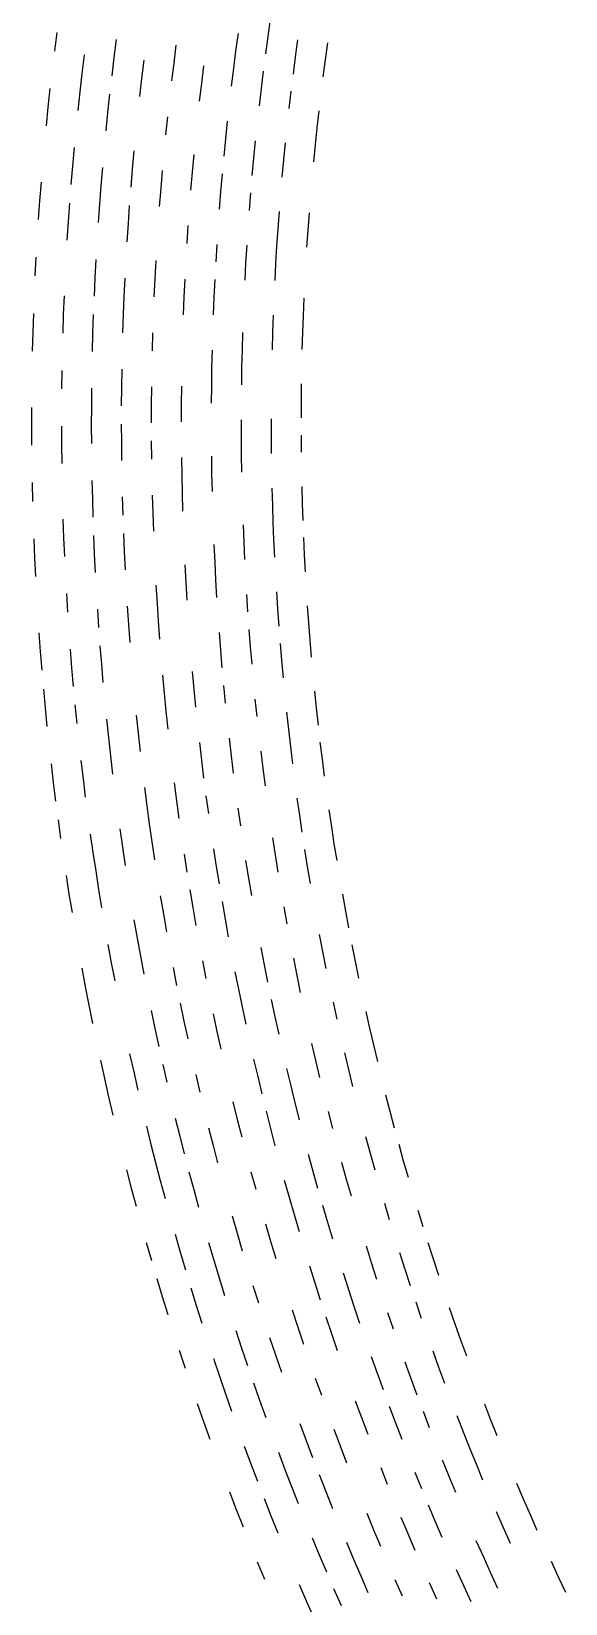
# Model space of a CAD drawing. Header units: metres. Extents: x -298 to 300, y -298 to 299.
# Drawn here: x -298.5 to -245.2, y -117.5 to 39.4 of the extents above; entities that cross this region are included whole.
import ezdxf

# ---------------------------------------------------------------- set-up
doc = ezdxf.new("R2010")
doc.units = ezdxf.units.M

msp = doc.modelspace()

# ---------------------------------------------------------------- linework, layer by layer
for p, q in [((-295.9626, 39.287617, -692.8203), (-296.2006, 37.426777, -692.8203)), ((-274.6432, 40.614002, -692.8203), (-274.8899, 38.887196, -692.8203)), ((-290.01855, 38.610645, -692.8203), (-290.25238, 36.78731, -692.8203)), ((-284.06067, 38.03652, -692.8203), (-284.29102, 36.25066, -692.8203)), ((-277.86603, 39.200672, -692.8203), (-278.10382, 37.453693, -692.8203)), ((-274.8899, 38.887196, -692.8203), (-275.1258, 37.158894, -692.8203)), ((-271.91406, 38.57143, -692.8203), (-272.148, 36.861835, -692.8203)), ((-268.93848, 38.253437, -692.8203), (-269.1705, 36.56252, -692.8203)), ((-293.23343, 37.052143, -692.8203), (-293.4574, 35.208668, -692.8203)), ((-290.25238, 36.78731, -692.8203), (-290.47473, 34.962574, -692.8203)), ((-287.27158, 36.519978, -692.8203), (-287.49234, 34.713978, -692.8203)), ((-284.29102, 36.25066, -692.8203), (-284.51013, 34.463367, -692.8203)), ((-278.10382, 37.453693, -692.8203), (-278.3306, 35.70525, -692.8203)), ((-272.148, 36.861835, -692.8203), (-272.3712, 35.150806, -692.8203)), ((-269.1705, 36.56252, -692.8203), (-269.39188, 34.870228, -692.8203)), ((-293.4574, 35.208668, -692.8203), (-293.66977, 33.36385, -692.8203)), ((-287.49234, 34.713978, -692.8203), (-287.70172, 32.906635, -692.8203)), ((-281.3107, 35.979084, -692.8203), (-281.52817, 34.21053, -692.8203)), ((-278.3306, 35.70525, -692.8203), (-278.54642, 33.955433, -692.8203)), ((-275.3508, 35.429157, -692.8203), (-275.5649, 33.69808, -692.8203)), ((-296.64145, 33.700916, -692.8203), (-296.8443, 31.835989, -692.8203)), ((-293.66977, 33.36385, -692.8203), (-293.87057, 31.517752, -692.8203)), ((-290.6856, 33.136524, -692.8203), (-290.88504, 31.309164, -692.8203)), ((-281.52817, 34.21053, -692.8203), (-281.7345, 32.440662, -692.8203)), ((-275.5649, 33.69808, -692.8203), (-275.76813, 31.965689, -692.8203)), ((-272.58365, 33.438465, -692.8203), (-272.7853, 31.724813, -692.8203)), ((-296.8443, 31.835989, -692.8203), (-297.03543, 29.96987, -692.8203)), ((-269.80267, 31.48168, -692.8203), (-269.99213, 29.785574, -692.8203)), ((-290.88504, 31.309164, -692.8203), (-291.07297, 29.480612, -692.8203)), ((-284.91464, 30.88494, -692.8203), (-285.1, 29.093924, -692.8203)), ((-278.945, 30.451956, -692.8203), (-279.12778, 28.698446, -692.8203)), ((-279.12778, 28.698446, -692.8203), (-279.29953, 26.943838, -692.8203)), ((-276.14197, 28.497335, -692.8203), (-276.31253, 26.761465, -692.8203)), ((-273.1563, 28.293936, -692.8203), (-273.32565, 26.576864, -692.8203)), ((-269.99213, 29.785574, -692.8203), (-270.1709, 28.088308, -692.8203)), ((-294.2373, 27.822012, -692.8203), (-294.40326, 25.972525, -692.8203)), ((-288.2617, 27.477346, -692.8203), (-288.4256, 25.665396, -692.8203)), ((-282.28674, 27.123922, -692.8203), (-282.44855, 25.349539, -692.8203)), ((-276.31253, 26.761465, -692.8203), (-276.47217, 25.024618, -692.8203)), ((-270.1709, 28.088308, -692.8203), (-270.339, 26.389975, -692.8203)), ((-294.40326, 25.972525, -692.8203), (-294.5576, 24.12203, -692.8203)), ((-291.41434, 25.820242, -692.8203), (-291.56775, 23.988516, -692.8203)), ((-288.4256, 25.665396, -692.8203), (-288.57812, 23.852468, -692.8203)), ((-285.43698, 25.508596, -692.8203), (-285.5886, 23.714437, -692.8203)), ((-282.44855, 25.349539, -692.8203), (-282.5992, 23.574148, -692.8203)), ((-279.46027, 25.188192, -692.8203), (-279.60995, 23.4316, -692.8203)), ((-273.32565, 26.576864, -692.8203), (-273.4842, 24.858755, -692.8203)), ((-297.53842, 24.364859, -692.8203), (-297.6826, 22.494589, -692.8203)), ((-291.56775, 23.988516, -692.8203), (-291.7097, 22.155905, -692.8203)), ((-285.5886, 23.714437, -692.8203), (-285.7289, 21.919394, -692.8203)), ((-297.6826, 22.494589, -692.8203), (-297.815, 20.623465, -692.8203)), ((-294.7003, 22.27062, -692.8203), (-294.83133, 20.418386, -692.8203)), ((-291.7097, 22.155905, -692.8203), (-291.84006, 20.32247, -692.8203)), ((-288.7192, 22.038656, -692.8203), (-288.84894, 20.22399, -692.8203)), ((-279.60995, 23.4316, -692.8203), (-279.74863, 21.674124, -692.8203)), ((-276.62088, 23.286795, -692.8203), (-276.75867, 21.548086, -692.8203)), ((-294.83133, 20.418386, -692.8203), (-294.95074, 18.56539, -692.8203)), ((-273.76886, 21.41979, -692.8203), (-273.895, 19.699057, -692.8203)), ((-270.77924, 21.289236, -692.8203), (-270.90457, 19.587301, -692.8203)), ((-288.84894, 20.22399, -692.8203), (-288.96725, 18.40856, -692.8203)), ((-282.867, 20.020803, -692.8203), (-282.98416, 18.242971, -692.8203)), ((-273.895, 19.699057, -692.8203), (-274.0103, 17.97759, -692.8203)), ((-270.90457, 19.587301, -692.8203), (-271.01926, 17.884604, -692.8203)), ((-279.99277, 18.15679, -692.8203), (-280.09827, 16.397055, -692.8203)), ((-277.0015, 18.06832, -692.8203), (-277.1065, 16.327383, -692.8203)), ((-274.0103, 17.97759, -692.8203), (-274.1148, 16.255453, -692.8203)), ((-298.04456, 16.878958, -692.8203), (-298.1417, 15.005728, -692.8203)), ((-292.06628, 16.653341, -692.8203), (-292.1621, 14.817801, -692.8203)), ((-286.08212, 16.529593, -692.8203), (-286.17728, 14.731649, -692.8203)), ((-277.1065, 16.327383, -692.8203), (-277.20056, 14.585867, -692.8203)), ((-274.1148, 16.255453, -692.8203), (-274.20847, 14.532736, -692.8203)), ((-292.1621, 14.817801, -692.8203), (-292.2464, 12.981741, -692.8203)), ((-289.16965, 14.775717, -692.8203), (-289.25372, 12.958456, -692.8203)), ((-286.17728, 14.731649, -692.8203), (-286.26114, 12.933188, -692.8203)), ((-283.18497, 14.685324, -692.8203), (-283.2686, 12.905661, -692.8203)), ((-280.19272, 14.636709, -692.8203), (-280.2761, 12.875845, -692.8203)), ((-295.2391, 13.002462, -692.8203), (-295.31192, 11.147116, -692.8203)), ((-289.25372, 12.958456, -692.8203), (-289.3264, 11.140707, -692.8203)), ((-283.2686, 12.905661, -692.8203), (-283.34103, 11.125509, -692.8203)), ((-280.2761, 12.875845, -692.8203), (-280.3484, 11.114492, -692.8203)), ((-271.299, 12.772848, -692.8203), (-271.37088, 11.067923, -692.8203)), ((-298.3006, 11.257681, -692.8203), (-298.3624, 9.383017, -692.8203)), ((-295.31192, 11.147116, -692.8203), (-295.37308, 9.291372, -692.8203)), ((-292.31912, 11.145193, -692.8203), (-292.38034, 9.308248, -692.8203)), ((-289.3264, 11.140707, -692.8203), (-289.3876, 9.322561, -692.8203)), ((-274.36334, 11.085714, -692.8203), (-274.42453, 9.361563, -692.8203)), ((-271.37088, 11.067923, -692.8203), (-271.432, 9.36257, -692.8203)), ((-298.3624, 9.383017, -692.8203), (-298.4124, 7.507986, -692.8203)), ((-292.38034, 9.308248, -692.8203), (-292.43, 7.470968, -692.8203)), ((-286.39493, 9.33489, -692.8203), (-286.4449, 7.535208, -692.8203)), ((-277.41705, 9.358297, -692.8203), (-277.46735, 7.615011, -692.8203)), ((-274.42453, 9.361563, -692.8203), (-274.47485, 7.637075, -692.8203)), ((-271.432, 9.36257, -692.8203), (-271.48242, 7.656881, -692.8203)), ((-280.45984, 7.590689, -692.8203), (-280.49893, 5.82836, -692.8203)), ((-277.46735, 7.615011, -692.8203), (-277.50665, 5.871481, -692.8203)), ((-295.46042, 5.57897, -692.8203), (-295.48657, 3.722433, -692.8203)), ((-289.4758, 5.685354, -692.8203), (-289.50278, 3.866415, -692.8203)), ((-280.49893, 5.82836, -692.8203), (-280.52695, 4.065817, -692.8203)), ((-277.50665, 5.871481, -692.8203), (-277.535, 4.127737, -692.8203)), ((-292.49466, 3.795706, -692.8203), (-292.50967, 1.957876, -692.8203)), ((-289.50278, 3.866415, -692.8203), (-289.51828, 2.047384, -692.8203)), ((-286.51083, 3.93514, -692.8203), (-286.52686, 2.134908, -692.8203)), ((-283.51892, 4.001608, -692.8203), (-283.5354, 2.220175, -692.8203)), ((-280.52695, 4.065817, -692.8203), (-280.5439, 2.303152, -692.8203)), ((-271.5511, 4.244802, -692.8203), (-271.56934, 2.538534, -692.8203)), ((-298.49176, 1.881735, -692.8203), (-298.49463, 0.006124, -692.8203)), ((-292.50967, 1.957876, -692.8203), (-292.51315, 0.119985, -692.8203)), ((-286.52686, 2.134908, -692.8203), (-286.53156, 0.334615, -692.8203)), ((-283.5354, 2.220175, -692.8203), (-283.54068, 0.43868, -692.8203)), ((-271.56934, 2.538534, -692.8203), (-271.57687, 0.832205, -692.8203)), ((-298.49463, 0.006124, -692.8203), (-298.48572, -1.869425, -692.8203)), ((-295.5039, 0.009146, -692.8203), (-295.4951, -1.847483, -692.8203)), ((-292.51315, 0.119985, -692.8203), (-292.5051, -1.717844, -692.8203)), ((-289.52237, 0.228292, -692.8203), (-289.51505, -1.590739, -692.8203)), ((-277.55887, 0.639974, -692.8203), (-277.55435, -1.103922, -692.8203)), ((-274.56787, 0.737234, -692.8203), (-274.56403, -0.987894, -692.8203)), ((-286.52496, -1.465647, -692.8203), (-286.50705, -3.265818, -692.8203)), ((-277.55435, -1.103922, -692.8203), (-277.53888, -2.847727, -692.8203)), ((-274.56403, -0.987894, -692.8203), (-274.54938, -2.7129, -692.8203)), ((-271.5737, -0.874094, -692.8203), (-271.55978, -2.580363, -692.8203)), ((-295.4951, -1.847483, -692.8203), (-295.47458, -3.703989, -692.8203)), ((-289.51505, -1.590739, -692.8203), (-289.49628, -3.409708, -692.8203)), ((-283.5177, -3.124186, -692.8203), (-283.48944, -4.905405, -692.8203)), ((-280.52832, -2.984843, -692.8203), (-280.50098, -4.747263, -692.8203)), ((-277.53888, -2.847727, -692.8203), (-277.51245, -4.59141, -692.8203)), ((-298.43256, -5.620127, -692.8203), (-298.3883, -7.495127, -692.8203)), ((-292.4543, -5.393137, -692.8203), (-292.4116, -7.230448, -692.8203)), ((-283.48944, -4.905405, -692.8203), (-283.44995, -6.686411, -692.8203)), ((-280.50098, -4.747263, -692.8203), (-280.46255, -6.5095, -692.8203)), ((-274.4875, -6.162485, -692.8203), (-274.4403, -7.886881, -692.8203)), ((-271.49982, -5.99238, -692.8203), (-271.45377, -7.698008, -692.8203)), ((-292.4116, -7.230448, -692.8203), (-292.35733, -9.067423, -692.8203)), ((-289.42447, -7.047007, -692.8203), (-289.37143, -8.865244, -692.8203)), ((-286.43726, -6.86558, -692.8203), (-286.38544, -8.665018, -692.8203)), ((-283.44995, -6.686411, -692.8203), (-283.39932, -8.467112, -692.8203)), ((-271.45377, -7.698008, -692.8203), (-271.39697, -9.403299, -692.8203)), ((-295.34314, -9.272135, -692.8203), (-295.276, -11.127481, -692.8203)), ((-286.38544, -8.665018, -692.8203), (-286.32227, -10.464121, -692.8203)), ((-274.4403, -7.886881, -692.8203), (-274.3823, -9.61091, -692.8203)), ((-292.29156, -10.904001, -692.8203), (-292.21423, -12.740122, -692.8203)), ((-289.30698, -10.683054, -692.8203), (-289.2311, -12.500437, -692.8203)), ((-277.36746, -9.82081, -692.8203), (-277.29724, -11.563211, -692.8203)), ((-274.3823, -9.61091, -692.8203), (-274.31345, -11.334543, -692.8203)), ((-298.26447, -11.244059, -692.8203), (-298.18484, -13.117838, -692.8203)), ((-295.276, -11.127481, -692.8203), (-295.1972, -12.98234, -692.8203)), ((-289.2311, -12.500437, -692.8203), (-289.1438, -14.31727, -692.8203)), ((-280.2809, -11.794107, -692.8203), (-280.19824, -13.554728, -692.8203)), ((-277.29724, -11.563211, -692.8203), (-277.21606, -13.305094, -692.8203)), ((-274.31345, -11.334543, -692.8203), (-274.23376, -13.057688, -692.8203)), ((-271.3295, -11.108164, -692.8203), (-271.2513, -12.812571, -692.8203)), ((-298.18484, -13.117838, -692.8203), (-298.0935, -14.991068, -692.8203)), ((-292.21423, -12.740122, -692.8203), (-292.12537, -14.575693, -692.8203)), ((-283.18024, -13.80665, -692.8203), (-283.08487, -15.585428, -692.8203)), ((-280.19824, -13.554728, -692.8203), (-280.1045, -15.314798, -692.8203)), ((-271.2513, -12.812571, -692.8203), (-271.16238, -14.516428, -692.8203)), ((-283.08487, -15.585428, -692.8203), (-282.9783, -17.363565, -692.8203)), ((-280.1045, -15.314798, -692.8203), (-279.9997, -17.074198, -692.8203)), ((-295.00467, -16.690348, -692.8203), (-294.89096, -18.543314, -692.8203)), ((-286.06506, -15.858347, -692.8203), (-285.95673, -17.655191, -692.8203)), ((-277.0209, -16.787088, -692.8203), (-276.90692, -18.527079, -692.8203)), ((-274.04193, -16.502268, -692.8203), (-273.9298, -18.22352, -692.8203)), ((-291.91306, -18.244944, -692.8203), (-291.78964, -20.07844, -692.8203)), ((-288.93497, -17.949076, -692.8203), (-288.81345, -19.763895, -692.8203)), ((-285.95673, -17.655191, -692.8203), (-285.83713, -19.451303, -692.8203)), ((-273.9298, -18.22352, -692.8203), (-273.80685, -19.94404, -692.8203)), ((-270.95248, -17.92225, -692.8203), (-270.8315, -19.624063, -692.8203)), ((-288.81345, -19.763895, -692.8203), (-288.68054, -21.57789, -692.8203)), ((-285.83713, -19.451303, -692.8203), (-285.7062, -21.246592, -692.8203)), ((-276.782, -20.266306, -692.8203), (-276.64618, -22.004679, -692.8203)), ((-270.8315, -19.624063, -692.8203), (-270.69983, -21.325083, -692.8203)), ((-297.74884, -20.606638, -692.8203), (-297.61044, -22.476908, -692.8203)), ((-291.65466, -21.911142, -692.8203), (-291.5082, -23.74293, -692.8203)), ((-279.75696, -20.59083, -692.8203), (-279.61902, -22.34788, -692.8203)), ((-273.6731, -21.663767, -692.8203), (-273.52853, -23.382547, -692.8203)), ((-270.69983, -21.325083, -692.8203), (-270.55746, -23.025217, -692.8203)), ((-297.61044, -22.476908, -692.8203), (-297.4603, -24.346231, -692.8203)), ((-294.62857, -22.246927, -692.8203), (-294.47995, -24.097391, -692.8203)), ((-279.61902, -22.34788, -692.8203), (-279.47006, -24.104013, -692.8203)), ((-276.64618, -22.004679, -692.8203), (-276.49942, -23.742167, -692.8203)), ((-273.52853, -23.382547, -692.8203), (-273.3732, -25.100412, -692.8203)), ((-294.47995, -24.097391, -692.8203), (-294.31967, -25.946848, -692.8203)), ((-291.5082, -23.74293, -692.8203), (-291.35025, -25.57374, -692.8203)), ((-285.4106, -24.834513, -692.8203), (-285.2459, -26.626963, -692.8203)), ((-282.44046, -24.46815, -692.8203), (-282.2781, -26.241953, -692.8203)), ((-297.29843, -26.214579, -692.8203), (-297.1248, -28.081827, -692.8203)), ((-285.2459, -26.626963, -692.8203), (-285.06995, -28.418344, -692.8203)), ((-282.2781, -26.241953, -692.8203), (-282.10464, -28.014688, -692.8203)), ((-279.31006, -25.85917, -692.8203), (-279.13904, -27.61329, -692.8203)), ((-270.2407, -26.422556, -692.8203), (-270.0663, -28.119638, -692.8203)), ((-297.1248, -28.081827, -692.8203), (-296.93945, -29.947947, -692.8203)), ((-294.14783, -27.795267, -692.8203), (-293.96432, -29.642557, -692.8203)), ((-276.1732, -27.21412, -692.8203), (-275.9937, -28.948465, -692.8203)), ((-270.0663, -28.119638, -692.8203), (-269.8813, -29.815592, -692.8203)), ((-290.99982, -29.232126, -692.8203), (-290.80737, -31.05958, -692.8203)), ((-288.035, -28.824259, -692.8203), (-287.84518, -30.633097, -692.8203)), ((-285.06995, -28.418344, -692.8203), (-284.88272, -30.208567, -692.8203)), ((-273.03015, -28.532938, -692.8203), (-272.84247, -30.247477, -692.8203)), ((-290.80737, -31.05958, -692.8203), (-290.60345, -32.885784, -692.8203)), ((-287.84518, -30.633097, -692.8203), (-287.644, -32.440685, -692.8203)), ((-278.76395, -31.118021, -692.8203), (-278.5599, -32.86854, -692.8203)), ((-272.84247, -30.247477, -692.8203), (-272.644, -31.960825, -692.8203)), ((-290.60345, -32.885784, -692.8203), (-290.3881, -34.710644, -692.8203)), ((-281.72427, -31.55665, -692.8203), (-281.51743, -33.325756, -692.8203)), ((-278.5599, -32.86854, -692.8203), (-278.34488, -34.617687, -692.8203)), ((-275.6021, -32.413555, -692.8203), (-275.39, -34.144146, -692.8203)), ((-272.644, -31.960825, -692.8203), (-272.43478, -33.672832, -692.8203)), ((-269.6856, -31.510324, -692.8203), (-269.47928, -33.203777, -692.8203)), ((-296.5336, -33.676434, -692.8203), (-296.3131, -35.538677, -692.8203)), ((-293.5626, -33.333416, -692.8203), (-293.34436, -35.17683, -692.8203)), ((-281.51743, -33.325756, -692.8203), (-281.29944, -35.093487, -692.8203)), ((-275.39, -34.144146, -692.8203), (-275.16702, -35.873363, -692.8203)), ((-269.47928, -33.203777, -692.8203), (-269.26233, -34.895855, -692.8203)), ((-296.3131, -35.538677, -692.8203), (-296.08093, -37.399487, -692.8203)), ((-293.34436, -35.17683, -692.8203), (-293.11453, -37.01884, -692.8203)), ((-287.2076, -36.05183, -692.8203), (-286.9724, -37.855236, -692.8203)), ((-284.2537, -35.571545, -692.8203), (-284.02158, -37.356396, -692.8203)), ((-284.02158, -37.356396, -692.8203), (-283.77823, -39.139782, -692.8203)), ((-281.0704, -36.859814, -692.8203), (-280.83023, -38.624645, -692.8203)), ((-271.98413, -37.092724, -692.8203), (-271.7427, -38.800426, -692.8203)), ((-286.9724, -37.855236, -692.8203), (-286.7259, -39.657116, -692.8203)), ((-277.88187, -38.111767, -692.8203), (-277.63394, -39.856518, -692.8203)), ((-271.7427, -38.800426, -692.8203), (-271.4905, -40.506603, -692.8203)), ((-268.79654, -38.27577, -692.8203), (-268.54773, -39.96339, -692.8203)), ((-295.83707, -39.25874, -692.8203), (-295.5815, -41.116436, -692.8203)), ((-292.62018, -40.698284, -692.8203), (-292.35568, -42.535595, -692.8203)), ((-289.67325, -40.176464, -692.8203), (-289.41208, -41.99525, -692.8203)), ((-286.7259, -39.657116, -692.8203), (-286.46805, -41.45741, -692.8203)), ((-268.54773, -39.96339, -692.8203), (-268.28833, -41.649426, -692.8203)), ((-289.41208, -41.99525, -692.8203), (-289.1395, -43.81233, -692.8203)), ((-286.46805, -41.45741, -692.8203), (-286.1989, -43.256023, -692.8203)), ((-280.31668, -42.149548, -692.8203), (-280.04333, -43.909466, -692.8203)), ((-274.43295, -41.052013, -692.8203), (-274.1666, -42.774975, -692.8203)), ((-271.22766, -42.2111, -692.8203), (-270.95407, -43.91392, -692.8203)), ((-268.28833, -41.649426, -692.8203), (-268.01834, -43.333813, -692.8203)), ((-292.35568, -42.535595, -692.8203), (-292.07965, -44.371166, -692.8203)), ((-283.258, -42.70167, -692.8203), (-282.9811, -44.480053, -692.8203)), ((-280.04333, -43.909466, -692.8203), (-279.7589, -45.667645, -692.8203)), ((-277.10516, -43.341106, -692.8203), (-276.82437, -45.080822, -692.8203)), ((-274.1666, -42.774975, -692.8203), (-273.88943, -44.496258, -692.8203)), ((-270.95407, -43.91392, -692.8203), (-270.66983, -45.61494, -692.8203)), ((-295.03546, -44.826763, -692.8203), (-294.74496, -46.67927, -692.8203)), ((-292.07965, -44.371166, -692.8203), (-291.79208, -46.204937, -692.8203)), ((-276.82437, -45.080822, -692.8203), (-276.53265, -46.818737, -692.8203)), ((-294.74496, -46.67927, -692.8203), (-294.44284, -48.529858, -692.8203)), ((-291.79208, -46.204937, -692.8203), (-291.493, -48.036877, -692.8203)), ((-285.62677, -46.847942, -692.8203), (-285.32376, -48.641094, -692.8203)), ((-282.69302, -46.256664, -692.8203), (-282.39383, -48.031414, -692.8203)), ((-267.44666, -46.697186, -692.8203), (-267.145, -48.37611, -692.8203)), ((-282.39383, -48.031414, -692.8203), (-282.08347, -49.80421, -692.8203)), ((-279.46344, -47.42396, -692.8203), (-279.15698, -49.178356, -692.8203)), ((-273.30267, -47.93333, -692.8203), (-272.99313, -49.649, -692.8203)), ((-267.145, -48.37611, -692.8203), (-266.8328, -50.05308, -692.8203)), ((-288.25336, -49.252728, -692.8203), (-287.9352, -51.06233, -692.8203)), ((-285.32376, -48.641094, -692.8203), (-285.00955, -50.432293, -692.8203)), ((-279.15698, -49.178356, -692.8203), (-278.83948, -50.930798, -692.8203)), ((-290.8604, -51.694836, -692.8203), (-290.52686, -53.520763, -692.8203)), ((-287.9352, -51.06233, -692.8203), (-287.6057, -52.869854, -692.8203)), ((-269.75302, -50.706768, -692.8203), (-269.42612, -52.400066, -692.8203)), ((-266.51004, -51.72804, -692.8203), (-266.1768, -53.40089, -692.8203)), ((-287.6057, -52.869854, -692.8203), (-287.26486, -54.675274, -692.8203)), ((-275.59213, -52.020824, -692.8203), (-275.25687, -53.750774, -692.8203)), ((-272.34174, -53.07429, -692.8203), (-271.9999, -54.783794, -692.8203)), ((-269.42612, -52.400066, -692.8203), (-269.0886, -54.09123, -692.8203)), ((-293.4668, -54.069683, -692.8203), (-293.11826, -55.91203, -692.8203)), ((-290.52686, -53.520763, -692.8203), (-290.1819, -55.344524, -692.8203)), ((-284.34735, -54.008556, -692.8203), (-283.9994, -55.79347, -692.8203)), ((-281.4294, -53.34376, -692.8203), (-281.0857, -55.110332, -692.8203)), ((-278.1715, -54.429455, -692.8203), (-277.82108, -56.175518, -692.8203)), ((-275.25687, -53.750774, -692.8203), (-274.91074, -55.478558, -692.8203)), ((-271.9999, -54.783794, -692.8203), (-271.64734, -56.49107, -692.8203)), ((-266.1768, -53.40089, -692.8203), (-265.83304, -55.071636, -692.8203)), ((-293.11826, -55.91203, -692.8203), (-292.75818, -57.752148, -692.8203)), ((-277.82108, -56.175518, -692.8203), (-277.45966, -57.919353, -692.8203)), ((-292.75818, -57.752148, -692.8203), (-292.38654, -59.589947, -692.8203)), ((-283.64026, -57.576122, -692.8203), (-283.26996, -59.356487, -692.8203)), ((-277.45966, -57.919353, -692.8203), (-277.08728, -59.66087, -692.8203)), ((-274.55374, -57.204113, -692.8203), (-274.18594, -58.92738, -692.8203)), ((-268.3817, -57.467022, -692.8203), (-268.01236, -59.15147, -692.8203)), ((-286.5492, -58.27946, -692.8203), (-286.17438, -60.078075, -692.8203)), ((-283.26996, -59.356487, -692.8203), (-282.88843, -61.13447, -692.8203)), ((-280.36505, -58.63682, -692.8203), (-279.98813, -60.396557, -692.8203)), ((-274.18594, -58.92738, -692.8203), (-273.80734, -60.648266, -692.8203)), ((-265.1141, -58.406384, -692.8203), (-264.73895, -60.070293, -692.8203)), ((-286.17438, -60.078075, -692.8203), (-285.7883, -61.87428, -692.8203)), ((-279.98813, -60.396557, -692.8203), (-279.60016, -62.15388, -692.8203)), ((-264.73895, -60.070293, -692.8203), (-264.35333, -61.731762, -692.8203)), ((-288.68756, -62.61662, -692.8203), (-288.2855, -64.428535, -692.8203)), ((-270.52545, -61.59904, -692.8203), (-270.13013, -63.296856, -692.8203)), ((-267.242, -62.513226, -692.8203), (-266.841, -64.19038, -692.8203)), ((-264.35333, -61.731762, -692.8203), (-263.95728, -63.39079, -692.8203)), ((-291.60864, -63.258312, -692.8203), (-291.20245, -65.08869, -692.8203)), ((-285.39093, -63.66804, -692.8203), (-284.98233, -65.459206, -692.8203)), ((-276.3098, -63.13661, -692.8203), (-275.90472, -64.870735, -692.8203)), ((-273.0177, -64.08271, -692.8203), (-272.60672, -65.79609, -692.8203)), ((-270.13013, -63.296856, -692.8203), (-269.72415, -64.992134, -692.8203)), ((-266.841, -64.19038, -692.8203), (-266.42947, -65.86494, -692.8203)), ((-291.20245, -65.08869, -692.8203), (-290.78476, -66.91651, -692.8203)), ((-288.2855, -64.428535, -692.8203), (-287.87204, -66.23789, -692.8203)), ((-282.09198, -64.68299, -692.8203), (-281.67706, -66.45341, -692.8203)), ((-275.90472, -64.870735, -692.8203), (-275.4887, -66.60227, -692.8203)), ((-272.60672, -65.79609, -692.8203), (-272.185, -67.506874, -692.8203)), ((-290.78476, -66.91651, -692.8203), (-290.3556, -68.741646, -692.8203)), ((-278.37015, -67.41062, -692.8203), (-277.93817, -69.15757, -692.8203)), ((-263.134, -66.70112, -692.8203), (-262.7068, -68.35233, -692.8203)), ((-275.0619, -68.33112, -692.8203), (-274.62418, -70.05726, -692.8203)), ((-272.185, -67.506874, -692.8203), (-271.75253, -69.21494, -692.8203)), ((-268.88028, -68.374825, -692.8203), (-268.44244, -70.06208, -692.8203)), ((-262.7068, -68.35233, -692.8203), (-262.26923, -70.0008, -692.8203)), ((-287.01108, -69.84855, -692.8203), (-286.5636, -71.64973, -692.8203)), ((-284.13135, -69.03364, -692.8203), (-283.68906, -70.81675, -692.8203)), ((-280.81387, -69.98618, -692.8203), (-280.36566, -71.74842, -692.8203)), ((-277.93817, -69.15757, -692.8203), (-277.4952, -70.90174, -692.8203)), ((-274.62418, -70.05726, -692.8203), (-274.17563, -71.780556, -692.8203)), ((-286.5636, -71.64973, -692.8203), (-286.10483, -73.44807, -692.8203)), ((-283.68906, -70.81675, -692.8203), (-283.2356, -72.59699, -692.8203)), ((-280.36566, -71.74842, -692.8203), (-279.9064, -73.50779, -692.8203)), ((-265.13193, -70.8726, -692.8203), (-264.67847, -72.53623, -692.8203)), ((-261.8213, -71.64646, -692.8203), (-261.36304, -73.28928, -692.8203)), ((-286.10483, -73.44807, -692.8203), (-285.63477, -75.24345, -692.8203)), ((-270.85547, -72.62269, -692.8203), (-270.3909, -74.32227, -692.8203)), ((-267.535, -73.42817, -692.8203), (-267.06546, -75.10682, -692.8203)), ((-264.67847, -72.53623, -692.8203), (-264.21457, -74.19697, -692.8203)), ((-261.36304, -73.28928, -692.8203), (-260.89447, -74.929146, -692.8203)), ((-288.99942, -74.2002, -692.8203), (-288.52454, -76.01389, -692.8203)), ((-285.63477, -75.24345, -692.8203), (-285.15344, -77.035835, -692.8203)), ((-282.77094, -74.3744, -692.8203), (-282.2951, -76.14878, -692.8203)), ((-276.5765, -74.38154, -692.8203), (-276.1008, -76.11698, -692.8203)), ((-273.24615, -75.218544, -692.8203), (-272.76526, -76.93305, -692.8203)), ((-270.3909, -74.32227, -692.8203), (-269.91568, -76.01884, -692.8203)), ((-267.06546, -75.10682, -692.8203), (-266.58536, -76.78248, -692.8203)), ((-288.52454, -76.01389, -692.8203), (-288.0383, -77.82456, -692.8203)), ((-282.2951, -76.14878, -692.8203), (-281.80817, -77.92014, -692.8203)), ((-272.76526, -76.93305, -692.8203), (-272.2736, -78.64448, -692.8203)), ((-269.4298, -77.71241, -692.8203), (-268.9333, -79.40284, -692.8203)), ((-263.25552, -77.50947, -692.8203), (-262.76044, -79.16111, -692.8203)), ((-259.92654, -78.19984, -692.8203), (-259.42715, -79.83054, -692.8203)), ((-278.46243, -78.76795, -692.8203), (-277.95914, -80.515144, -692.8203)), ((-275.11667, -79.57871, -692.8203), (-274.60834, -81.30488, -692.8203)), ((-272.2736, -78.64448, -692.8203), (-271.77118, -80.35276, -692.8203)), ((-268.9333, -79.40284, -692.8203), (-268.4262, -81.090096, -692.8203)), ((-287.0317, -81.43647, -692.8203), (-286.5114, -83.23756, -692.8203)), ((-284.15707, -80.611275, -692.8203), (-283.64206, -82.39417, -692.8203)), ((-280.80096, -81.45344, -692.8203), (-280.28073, -83.21525, -692.8203)), ((-277.95914, -80.515144, -692.8203), (-277.44485, -82.2591, -692.8203)), ((-274.60834, -81.30488, -692.8203), (-274.0892, -83.02775, -692.8203)), ((-258.91757, -81.458046, -692.8203), (-258.39777, -83.08231, -692.8203)), ((-283.64206, -82.39417, -692.8203), (-283.11588, -84.173836, -692.8203)), ((-265.0821, -81.79078, -692.8203), (-264.5601, -83.453804, -692.8203)), ((-261.7392, -82.45484, -692.8203), (-261.21307, -84.09681, -692.8203)), ((-258.39777, -83.08231, -692.8203), (-257.86777, -84.703255, -692.8203)), ((-280.28073, -83.21525, -692.8203), (-279.7494, -84.97401, -692.8203)), ((-270.73422, -83.75965, -692.8203), (-270.1997, -85.45814, -692.8203)), ((-267.38025, -84.4549, -692.8203), (-266.84146, -86.13224, -692.8203)), ((-264.5601, -83.453804, -692.8203), (-264.02765, -85.11347, -692.8203)), ((-261.21307, -84.09681, -692.8203), (-260.67664, -85.73542, -692.8203)), ((-285.97986, -85.03535, -692.8203), (-285.43698, -86.82975, -692.8203)), ((-282.57852, -85.95011, -692.8203), (-282.03003, -87.72297, -692.8203)), ((-279.7494, -84.97401, -692.8203), (-279.20706, -86.7291, -692.8203)), ((-276.38348, -85.73713, -692.8203), (-275.83646, -87.47108, -692.8203)), ((-270.1997, -85.45814, -692.8203), (-269.65457, -87.153206, -692.8203)), ((-266.84146, -86.13224, -692.8203), (-266.29214, -87.80619, -692.8203)), ((-285.43698, -86.82975, -692.8203), (-284.88284, -88.620674, -692.8203)), ((-282.03003, -87.72297, -692.8203), (-281.4704, -89.49232, -692.8203)), ((-266.29214, -87.80619, -692.8203), (-265.73233, -89.4766, -692.8203)), ((-260.12994, -87.37061, -692.8203), (-259.573, -89.00233, -692.8203)), ((-272.46692, -88.17628, -692.8203), (-271.90463, -89.885506, -692.8203)), ((-269.0988, -88.844765, -692.8203), (-268.53238, -90.532814, -692.8203)), ((-262.93152, -88.422554, -692.8203), (-262.3679, -90.071815, -692.8203)), ((-256.7773, -87.934944, -692.8203), (-256.2169, -89.54554, -692.8203)), ((-278.08945, -90.22886, -692.8203), (-277.51416, -91.973366, -692.8203)), ((-274.70978, -90.92835, -692.8203), (-274.1302, -92.65162, -692.8203)), ((-271.90463, -89.885506, -692.8203), (-271.33167, -91.59113, -692.8203)), ((-268.53238, -90.532814, -692.8203), (-267.95538, -92.21723, -692.8203)), ((-256.2169, -89.54554, -692.8203), (-255.64638, -91.152596, -692.8203)), ((-283.7409, -92.19187, -692.8203), (-283.15314, -93.97199, -692.8203)), ((-277.51416, -91.973366, -692.8203), (-276.92795, -93.71421, -692.8203)), ((-258.4284, -92.25501, -692.8203), (-257.8408, -93.87586, -692.8203)), ((-255.64638, -91.152596, -692.8203), (-255.06575, -92.75599, -692.8203)), ((-280.31787, -93.02024, -692.8203), (-279.725, -94.778694, -692.8203)), ((-274.1302, -92.65162, -692.8203), (-273.5398, -94.37116, -692.8203)), ((-264.5813, -92.80668, -692.8203), (-263.9901, -94.466225, -692.8203)), ((-261.20966, -93.359566, -692.8203), (-260.61505, -94.99787, -692.8203)), ((-257.8408, -93.87586, -692.8203), (-257.24307, -95.49299, -692.8203)), ((-279.725, -94.778694, -692.8203), (-279.12115, -96.53333, -692.8203)), ((-276.3308, -95.45133, -692.8203), (-275.72275, -97.18464, -692.8203)), ((-270.1536, -94.9914, -692.8203), (-269.54858, -96.68592, -692.8203)), ((-263.9901, -94.466225, -692.8203), (-263.38852, -96.12199, -692.8203)), ((-260.61505, -94.99787, -692.8203), (-260.0102, -96.63239, -692.8203)), ((-279.12115, -96.53333, -692.8203), (-278.50626, -98.28416, -692.8203)), ((-275.72275, -97.18464, -692.8203), (-275.10385, -98.91407, -692.8203)), ((-266.16113, -97.24821, -692.8203), (-265.54202, -98.91752, -692.8203)), ((-281.94412, -97.52088, -692.8203), (-281.32294, -99.28956, -692.8203)), ((-262.77652, -97.7739, -692.8203), (-262.1542, -99.42194, -692.8203)), ((-259.39508, -98.26307, -692.8203), (-258.76978, -99.88984, -692.8203)), ((-256.01715, -98.71577, -692.8203), (-255.38905, -100.3213, -692.8203)), ((-253.26369, -97.54377, -692.8203), (-252.64302, -99.13203, -692.8203)), ((-281.32294, -99.28956, -692.8203), (-280.69064, -101.05427, -692.8203)), ((-271.70392, -99.506996, -692.8203), (-271.07053, -101.2111, -692.8203)), ((-268.3067, -100.06324, -692.8203), (-267.66986, -101.74598, -692.8203)), ((-265.54202, -98.91752, -692.8203), (-264.91245, -100.582924, -692.8203)), ((-262.1542, -99.42194, -692.8203), (-261.5215, -101.06602, -692.8203)), ((-255.38905, -100.3213, -692.8203), (-254.75087, -101.9228, -692.8203)), ((-252.64302, -99.13203, -692.8203), (-252.01234, -100.71632, -692.8203)), ((-277.24356, -101.773964, -692.8203), (-276.5958, -103.512825, -692.8203)), ((-271.07053, -101.2111, -692.8203), (-270.42642, -102.91117, -692.8203)), ((-267.66986, -101.74598, -692.8203), (-267.0225, -103.42466, -692.8203)), ((-254.75087, -101.9228, -692.8203), (-254.10268, -103.52027, -692.8203)), ((-276.5958, -103.512825, -692.8203), (-275.93713, -105.24757, -692.8203)), ((-273.83353, -102.36103, -692.8203), (-273.18216, -104.07844, -692.8203)), ((-257.4885, -103.131355, -692.8203), (-256.83264, -104.74601, -692.8203)), ((-254.10268, -103.52027, -692.8203), (-253.44441, -105.113594, -692.8203)), ((-273.18216, -104.07844, -692.8203), (-272.52002, -105.791725, -692.8203)), ((-269.77167, -104.607124, -692.8203), (-269.1063, -106.29896, -692.8203)), ((-263.62198, -103.90162, -692.8203), (-262.96115, -105.554756, -692.8203)), ((-260.22528, -104.34205, -692.8203), (-259.56174, -105.97382, -692.8203)), ((-256.83264, -104.74601, -692.8203), (-256.16666, -106.35648, -692.8203)), ((-278.72745, -106.32398, -692.8203), (-278.05103, -108.07215, -692.8203)), ((-272.52002, -105.791725, -692.8203), (-271.84714, -107.50077, -692.8203)), ((-269.1063, -106.29896, -692.8203), (-268.43027, -107.98655, -692.8203)), ((-250.0609, -105.44489, -692.8203), (-249.39067, -107.012764, -692.8203)), ((-278.05103, -108.07215, -692.8203), (-277.36368, -109.81605, -692.8203)), ((-275.2676, -106.97813, -692.8203), (-274.58722, -108.704414, -692.8203)), ((-258.888, -107.60142, -692.8203), (-258.20404, -109.22474, -692.8203)), ((-249.39067, -107.012764, -692.8203), (-248.71059, -108.57636, -692.8203)), ((-274.58722, -108.704414, -692.8203), (-273.896, -110.4264, -692.8203)), ((-265.01727, -108.43574, -692.8203), (-264.32794, -110.09754, -692.8203)), ((-261.60843, -108.84846, -692.8203), (-260.91656, -110.48884, -692.8203)), ((-258.20404, -109.22474, -692.8203), (-257.5099, -110.8437, -692.8203)), ((-252.098, -108.28767, -692.8203), (-251.40987, -109.86826, -692.8203)), ((-248.71059, -108.57636, -692.8203), (-248.02074, -110.13566, -692.8203)), ((-270.4692, -110.90598, -692.8203), (-269.76425, -112.602, -692.8203)), ((-267.04657, -111.34873, -692.8203), (-266.3389, -113.02323, -692.8203)), ((-264.32794, -110.09754, -692.8203), (-263.6282, -111.75498, -692.8203)), ((-260.91656, -110.48884, -692.8203), (-260.21445, -112.124794, -692.8203)), ((-254.10823, -111.16224, -692.8203), (-253.402, -112.75538, -692.8203)), ((-251.40987, -109.86826, -692.8203), (-250.71187, -111.444496, -692.8203)), ((-269.76425, -112.602, -692.8203), (-269.04868, -114.293526, -692.8203)), ((-253.402, -112.75538, -692.8203), (-252.6858, -114.34406, -692.8203)), ((-275.95615, -113.29066, -692.8203), (-275.23602, -115.02122, -692.8203)), ((-266.3389, -113.02323, -692.8203), (-265.62073, -114.693214, -692.8203)), ((-256.0912, -114.068306, -692.8203), (-255.36671, -115.673836, -692.8203)), ((-252.6858, -114.34406, -692.8203), (-251.95964, -115.92817, -692.8203)), ((-246.61171, -113.241035, -692.8203), (-245.8926, -114.787025, -692.8203)), ((-271.75763, -115.56565, -692.8203), (-271.02338, -117.26963, -692.8203)), ((-268.32248, -115.98051, -692.8203), (-267.5857, -117.66291, -692.8203)), ((-265.62073, -114.693214, -692.8203), (-264.8921, -116.35865, -692.8203)), ((-262.19757, -115.056465, -692.8203), (-261.4667, -116.700356, -692.8203)), ((-258.77942, -115.38331, -692.8203), (-258.0466, -117.005684, -692.8203)), ((-255.36671, -115.673836, -692.8203), (-254.63213, -117.27479, -692.8203)), ((-245.8926, -114.787025, -692.8203), (-245.1638, -116.32844, -692.8203)), ((-271.02338, -117.26963, -692.8203), (-270.27847, -118.96894, -692.8203))]:
    msp.add_line(p, q)

doc.saveas('drawing.dxf')
